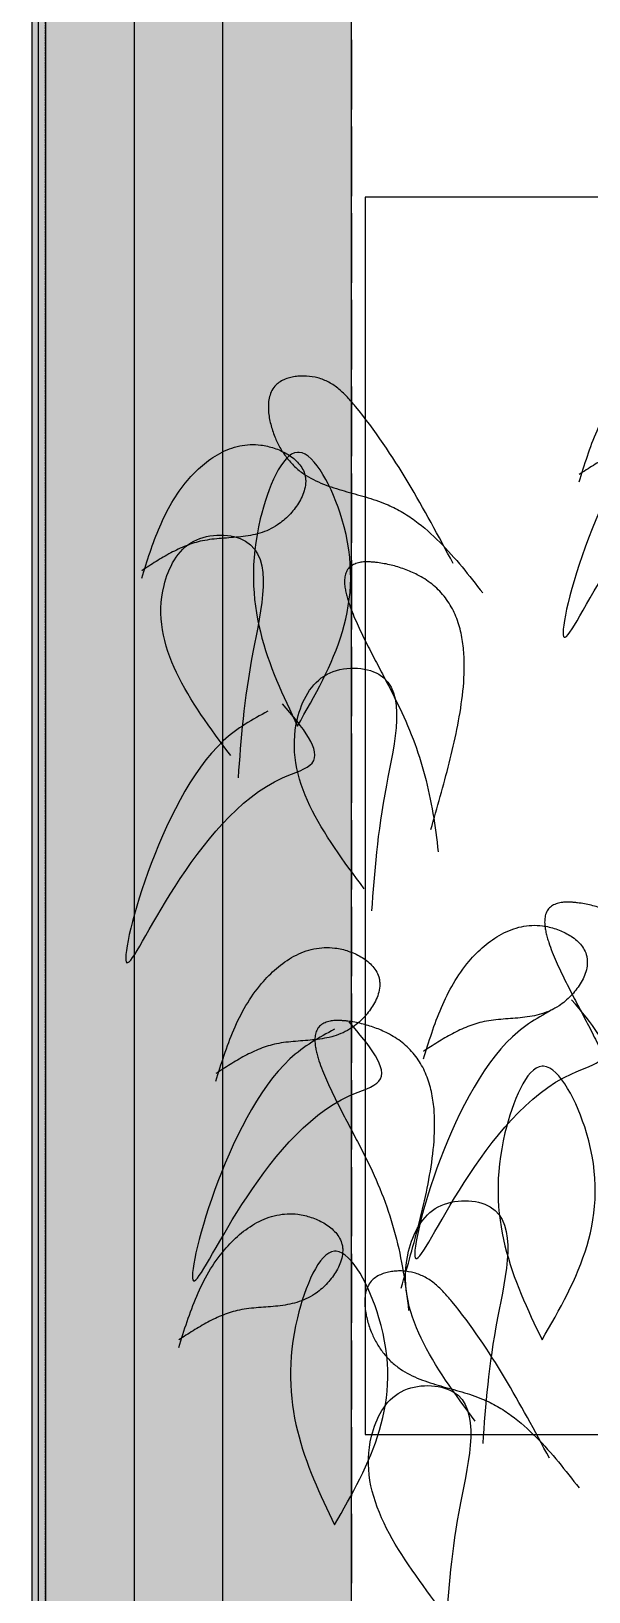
# Model space of a CAD drawing. Header units: millimetres. Extents: x 139864 to 546726, y 40253 to 3921401762.
# Drawn here: x 267684 to 268315, y 93462 to 95228 of the extents above; entities that cross this region are included whole.
import ezdxf

# ---------------------------------------------------------------- set-up
doc = ezdxf.new("R2010")
doc.units = ezdxf.units.MM
doc.linetypes.add('Démoli', pattern=[2.812, 1.875, -0.937])
for name, color, linetype, lineweight in [('AS-24_TRES-FIN', 9, 'Continuous', 9), ('AS-29_DEMOLITION', 5, 'Démoli', 13), ('AS-30_COTE-1', 1, 'Continuous', 5), ('AS-41_SANITAIRES', 9, 'Continuous', 9), ('AS-42_VEGETATION', 9, 'Continuous', 9)]:
    doc.layers.add(name, color=color, linetype=linetype, lineweight=lineweight)
doc.styles.add('Trebuchet MS_2', font='trebuc.ttf', dxfattribs={"height": 165})
doc.dimstyles.new('Cotes_linéaires', dxfattribs={"dimscale": 304.8, "dimtxt": 170.1069, "dimasz": 0.615157, "dimexe": 0.492126, "dimexo": 0.0625, "dimgap": 0.049213, "dimtad": 1, "dimdec": 0, "dimlfac": 0.1, "dimzin": 0, "dimdsep": 46, "dimtxsty": 'Trebuchet MS_2', "dimblk1": 'OBLIQUE', "dimblk2": 'OBLIQUE', "dimsah": 1, "dimcen": 0.09, "dimdle": 0.246063, "dimazin": 0, "dimtfac": 1, "dimtdec": 4, "dimtix": 1, "dimtmove": 0, "dimatfit": 3, "dimfxl": 0, "dimtvp": 1, "dimtolj": 1, "dimtzin": 0, "dimarcsym": 0})

# ---------------------------------------------------------------- blocks, each defined once
blk = doc.blocks.new('Bamboo_powder_1_ - Bamboo_powder_1_-579570-12_ Niveau 12 -  BAT BUREAUX')
at = {"layer": 'AS-42_VEGETATION', "color": 8}
for points, knots in [([(-442.2, 590.4), (-439.1, 600.2), (-433, 619.7), (-422.4, 648.6), (-408.9, 676.2), (-392.5, 699.6), (-374, 718.4), (-354.3, 732.4), (-335.5, 739.8), (-319.5, 741.8), (-306.3, 741.2), (-292.2, 737.9), (-278, 731.6), (-267.5, 723.8), (-261, 715.6), (-258.1, 709.5), (-256.9, 704.2), (-256.6, 698.4), (-258.1, 688.1), (-264.3, 674.9), (-273.3, 663.6), (-281.8, 655.6), (-289.3, 649.9), (-298.2, 644.9), (-312, 639.8), (-330.1, 636.8), (-351.9, 635.5), (-369.7, 633.7), (-383, 630.3), (-395.1, 626), (-409.6, 619.1), (-426.1, 609.3), (-436.8, 602.3), (-442.2, 598.8)], [0, 0, 0, 0, 0.114208, 0.228417, 0.342625, 0.456833, 0.546121, 0.635408, 0.724695, 0.769339, 0.813983, 0.87156, 0.929136, 0.986713, 1.015502, 1.04429, 1.06037, 1.076449, 1.108609, 1.172927, 1.237245, 1.269405, 1.301564, 1.342298, 1.383031, 1.464499, 1.545966, 1.627434, 1.663149, 1.698864, 1.770294, 1.841724, 1.913154, 1.913154, 1.913154, 1.913154]), ([(-584.7, 498.3), (-601.2, 529.1), (-634.1, 590.7), (-675.5, 652.7), (-703.9, 686.3), (-713.7, 695.8), (-724.9, 703.6), (-737.4, 708.6), (-748.4, 710.2), (-757, 710.3), (-763.5, 709.8), (-769.8, 708.4), (-776.1, 706.3), (-781.8, 703.1), (-786.9, 698.6), (-790.7, 692.4), (-793, 685.2), (-793.8, 677.8), (-793.6, 667.9), (-791.4, 655.6), (-786.8, 641.9), (-780.8, 629.2), (-773.3, 617.9), (-764.2, 607.7), (-750.7, 596.7), (-731.6, 587.4), (-707.8, 580), (-683.8, 573.7), (-662.1, 566.6), (-643.4, 557.3), (-622.5, 543.6), (-599.1, 522.6), (-574.3, 494.4), (-558.9, 474.7), (-551.2, 464.8)], [0, 0, 0, 0, 0.389406, 0.778812, 0.829321, 0.879831, 0.93034, 0.98085, 1.028865, 1.052873, 1.076881, 1.100889, 1.124897, 1.148904, 1.172912, 1.200489, 1.228066, 1.255643, 1.28322, 1.338374, 1.393528, 1.444017, 1.494505, 1.544994, 1.595482, 1.68786, 1.780238, 1.872615, 1.964993, 2.034763, 2.104532, 2.244072, 2.383611, 2.52315, 2.52315, 2.52315, 2.52315]), ([(-299.6, 699.2), (-316.8, 689.8), (-411.8, 638.2), (-515.8, 240.2), (-373, 602.7), (-226.6, 641.1), (-260.4, 681), (-282.9, 707.6)], [0, 0, 0, 0, 68.487845, 378.701333, 688.629593, 731.112627, 815.982069, 815.982069, 815.982069, 815.982069]), ([(-936.9, 481.6), (-933.8, 491.4), (-927.8, 510.9), (-917.1, 539.8), (-903.6, 567.4), (-887.2, 590.8), (-868.8, 609.6), (-849.1, 623.6), (-830.2, 631), (-814.2, 633), (-801, 632.4), (-786.9, 629.1), (-772.7, 622.8), (-762.2, 615), (-755.7, 606.8), (-752.8, 600.7), (-751.6, 595.4), (-751.3, 589.6), (-752.8, 579.3), (-759, 566.1), (-768, 554.8), (-776.5, 546.8), (-784, 541.1), (-792.9, 536.1), (-806.7, 531), (-824.8, 528), (-846.6, 526.7), (-864.4, 524.9), (-877.7, 521.5), (-889.8, 517.2), (-904.3, 510.3), (-920.8, 500.5), (-931.5, 493.5), (-936.9, 490)], [0, 0, 0, 0, 0.114208, 0.228417, 0.342625, 0.456833, 0.546121, 0.635408, 0.724695, 0.769339, 0.813983, 0.87156, 0.929136, 0.986713, 1.015502, 1.04429, 1.06037, 1.076449, 1.108609, 1.172927, 1.237245, 1.269405, 1.301564, 1.342298, 1.383031, 1.464499, 1.545966, 1.627434, 1.663149, 1.698864, 1.770294, 1.841724, 1.913154, 1.913154, 1.913154, 1.913154]), ([(-759, 623.9), (-759.6, 623.9), (-778, 624), (-837.9, 476.3), (-793.4, 382.8), (-760.8, 314.2)], [370.894655, 370.894655, 370.894655, 370.894655, 374.291112, 471.989834, 741.78931, 741.78931, 741.78931, 741.78931]), ([(-760.8, 314.2), (-721.2, 383.2), (-667, 477.5), (-740.8, 622.5), (-759, 623.9)], [0, 0, 0, 0, 271.634227, 370.894655, 370.894655, 370.894655, 370.894655]), ([(-836.3, 280.7), (-882.4, 342.8), (-941.9, 423.1), (-886.6, 533.5), (-779.9, 531.2), (-818.9, 380.7), (-824.8, 299.1), (-827.9, 255.6)], [0, 0, 0, 0, 234.323456, 302.761392, 369.283025, 511.876369, 674.239163, 674.239163, 674.239163, 674.239163]), ([(-609.9, 197), (-602.7, 222.1), (-591.9, 259.6), (-580, 310.3), (-573.5, 348.8), (-571.3, 381.4), (-573.2, 407.4), (-577, 426.6), (-583.8, 445), (-594.4, 461.7), (-608.4, 475.5), (-621.7, 483.9), (-632.3, 488.9), (-639.7, 491.8), (-647.2, 494.3), (-654.8, 496.4), (-662.5, 498), (-669, 499), (-674.2, 499.6), (-678.1, 499.9), (-682.1, 500), (-686.7, 499.9), (-691.8, 499.1), (-696.5, 497.4), (-699.9, 495.3), (-702.2, 493.5), (-704.1, 491.3), (-705.5, 488.7), (-706.5, 486), (-707.1, 483.1), (-707.4, 480.1), (-707.6, 476.2), (-707.1, 471.3), (-706.1, 465.6), (-704.6, 460), (-702.4, 452.6), (-699.1, 443.5), (-694.6, 432.8), (-688.1, 418.7), (-679.4, 401.4), (-668.7, 380.8), (-657.9, 360.3), (-644.3, 333.5), (-629.3, 299.7), (-615.9, 258.1), (-607, 215.3), (-603.3, 186.4), (-601.5, 171.9)], [0, 0, 0, 0, 0.290418, 0.435628, 0.580837, 0.726046, 0.798651, 0.871255, 0.94386, 1.016464, 1.089069, 1.161674, 1.190957, 1.22024, 1.249524, 1.278807, 1.308091, 1.337374, 1.352016, 1.366658, 1.3813, 1.395941, 1.417523, 1.439104, 1.449895, 1.460686, 1.471477, 1.482267, 1.493058, 1.503849, 1.51464, 1.52543, 1.547012, 1.568593, 1.590175, 1.611756, 1.654919, 1.698082, 1.741245, 1.827571, 1.913898, 2.000224, 2.08655, 2.248995, 2.411441, 2.573886, 2.736332, 2.736332, 2.736332, 2.736332]), ([(-685.3, 130.1), (-731.4, 192.2), (-791, 272.4), (-735.7, 382.9), (-629, 380.5), (-668, 230.1), (-673.8, 148.4), (-677, 105)], [0, 0, 0, 0, 234.323456, 302.761391, 369.283025, 511.876369, 674.239163, 674.239163, 674.239163, 674.239163]), ([(-794.3, 330.9), (-811.5, 321.6), (-906.5, 270), (-1010.5, -128), (-867.7, 234.5), (-721.4, 272.9), (-755.1, 312.8), (-777.6, 339.3)], [0, 0, 0, 0, 68.487845, 378.701333, 688.629593, 731.112627, 815.982069, 815.982069, 815.982069, 815.982069]), ([(-383.5, -187.9), (-376.3, -162.9), (-365.5, -125.4), (-353.6, -74.7), (-347.1, -36.1), (-344.9, -3.6), (-346.8, 22.4), (-350.6, 41.7), (-357.5, 60.1), (-368, 76.7), (-382, 90.5), (-395.3, 98.9), (-406, 103.9), (-413.3, 106.9), (-420.8, 109.4), (-428.4, 111.4), (-436.1, 113.1), (-442.6, 114.1), (-447.8, 114.6), (-451.8, 114.9), (-455.7, 115), (-460.3, 114.9), (-465.4, 114.1), (-470.1, 112.4), (-473.6, 110.4), (-475.8, 108.5), (-477.7, 106.3), (-479.1, 103.8), (-480.1, 101), (-480.7, 98.1), (-481.1, 95.1), (-481.2, 91.2), (-480.8, 86.3), (-479.7, 80.6), (-478.2, 75), (-476, 67.6), (-472.7, 58.5), (-468.2, 47.8), (-461.7, 33.7), (-453, 16.4), (-442.3, -4.2), (-431.5, -24.7), (-417.9, -51.5), (-402.9, -85.2), (-389.5, -126.9), (-380.6, -169.7), (-376.9, -198.6), (-375.1, -213)], [0, 0, 0, 0, 0.290418, 0.435628, 0.580837, 0.726046, 0.798651, 0.871255, 0.94386, 1.016464, 1.089069, 1.161674, 1.190957, 1.22024, 1.249524, 1.278807, 1.308091, 1.337374, 1.352016, 1.366658, 1.3813, 1.395941, 1.417523, 1.439104, 1.449895, 1.460686, 1.471477, 1.482267, 1.493058, 1.503849, 1.51464, 1.52543, 1.547012, 1.568593, 1.590175, 1.611756, 1.654919, 1.698082, 1.741245, 1.827571, 1.913898, 2.000224, 2.08655, 2.248995, 2.411441, 2.573886, 2.736332, 2.736332, 2.736332, 2.736332]), ([(-618.3, -62.4), (-615.2, -52.6), (-609.1, -33.1), (-598.5, -4.2), (-585, 23.4), (-568.6, 46.8), (-550.1, 65.7), (-530.4, 79.6), (-511.5, 87), (-495.6, 89), (-482.3, 88.5), (-468.3, 85.1), (-454.1, 78.8), (-443.6, 71.1), (-437, 62.8), (-434.2, 56.8), (-433, 51.4), (-432.7, 45.6), (-434.1, 35.3), (-440.4, 22.1), (-449.4, 10.8), (-457.8, 2.8), (-465.4, -2.9), (-474.3, -7.8), (-488.1, -13), (-506.2, -16), (-528, -17.3), (-545.8, -19.1), (-559.1, -22.5), (-571.2, -26.8), (-585.7, -33.7), (-602.2, -43.5), (-612.9, -50.5), (-618.3, -54)], [0, 0, 0, 0, 0.114208, 0.228417, 0.342625, 0.456833, 0.546121, 0.635408, 0.724695, 0.769339, 0.813983, 0.87156, 0.929136, 0.986713, 1.015502, 1.04429, 1.06037, 1.076449, 1.108609, 1.172927, 1.237245, 1.269405, 1.301564, 1.342298, 1.383031, 1.464499, 1.545966, 1.627434, 1.663149, 1.698864, 1.770294, 1.841724, 1.913154, 1.913154, 1.913154, 1.913154]), ([(-853, -87.5), (-850, -77.7), (-843.9, -58.2), (-833.3, -29.3), (-819.7, -1.7), (-803.3, 21.7), (-784.9, 40.5), (-765.2, 54.5), (-746.3, 61.9), (-730.4, 63.9), (-717.1, 63.3), (-703.1, 60), (-688.9, 53.7), (-678.4, 45.9), (-671.8, 37.7), (-668.9, 31.6), (-667.8, 26.3), (-667.5, 20.5), (-668.9, 10.2), (-675.2, -3), (-684.2, -14.3), (-692.6, -22.3), (-700.2, -28), (-709.1, -33), (-722.8, -38.1), (-740.9, -41.1), (-762.8, -42.4), (-780.6, -44.2), (-793.9, -47.6), (-806, -51.9), (-820.4, -58.8), (-837, -68.6), (-847.7, -75.6), (-853, -79.1)], [0, 0, 0, 0, 0.114208, 0.228417, 0.342625, 0.456833, 0.546121, 0.635408, 0.724695, 0.769339, 0.813983, 0.87156, 0.929136, 0.986713, 1.015502, 1.04429, 1.06037, 1.076449, 1.108609, 1.172927, 1.237245, 1.269405, 1.301564, 1.342298, 1.383031, 1.464499, 1.545966, 1.627434, 1.663149, 1.698864, 1.770294, 1.841724, 1.913154, 1.913154, 1.913154, 1.913154]), ([(-467.3, -3.8), (-484.5, -13.2), (-579.5, -64.8), (-683.5, -462.8), (-540.7, -100.3), (-394.3, -61.9), (-428.1, -22), (-450.6, 4.5)], [0, 0, 0, 0, 68.487845, 378.701333, 688.629593, 731.112626, 815.982069, 815.982069, 815.982069, 815.982069]), ([(-718.9, -28.9), (-736.1, -38.3), (-831.1, -89.9), (-935, -487.9), (-792.2, -125.4), (-645.9, -87), (-679.6, -47.1), (-702.1, -20.6)], [0, 0, 0, 0, 68.487845, 378.701333, 688.629593, 731.112626, 815.982069, 815.982069, 815.982069, 815.982069]), ([(-643.4, -321.8), (-636.2, -296.8), (-625.4, -259.3), (-613.6, -208.6), (-607, -170), (-604.9, -137.5), (-606.7, -111.5), (-610.5, -92.2), (-617.4, -73.8), (-627.9, -57.2), (-641.9, -43.4), (-655.2, -35), (-665.9, -30), (-673.2, -27.1), (-680.7, -24.6), (-688.3, -22.5), (-696, -20.8), (-702.5, -19.8), (-707.7, -19.3), (-711.7, -19), (-715.7, -18.9), (-720.2, -19), (-725.4, -19.8), (-730.1, -21.5), (-733.5, -23.6), (-735.8, -25.4), (-737.6, -27.6), (-739, -30.1), (-740, -32.9), (-740.7, -35.8), (-741, -38.8), (-741.1, -42.7), (-740.7, -47.6), (-739.6, -53.3), (-738.2, -58.9), (-735.9, -66.3), (-732.6, -75.4), (-728.1, -86.1), (-721.6, -100.2), (-713, -117.5), (-702.2, -138.1), (-691.5, -158.6), (-677.8, -185.4), (-662.9, -219.1), (-649.4, -260.8), (-640.5, -303.6), (-636.9, -332.5), (-635, -347)], [0, 0, 0, 0, 0.290418, 0.435628, 0.580837, 0.726046, 0.798651, 0.871255, 0.94386, 1.016464, 1.089069, 1.161674, 1.190957, 1.22024, 1.249524, 1.278807, 1.308091, 1.337374, 1.352016, 1.366658, 1.3813, 1.395941, 1.417523, 1.439104, 1.449895, 1.460686, 1.471477, 1.482267, 1.493058, 1.503849, 1.51464, 1.52543, 1.547012, 1.568593, 1.590175, 1.611756, 1.654919, 1.698082, 1.741245, 1.827571, 1.913898, 2.000224, 2.08655, 2.248995, 2.411441, 2.573886, 2.736332, 2.736332, 2.736332, 2.736332]), ([(-482.3, -70.8), (-482.9, -70.7), (-501.3, -70.7), (-561.1, -218.4), (-516.7, -311.8), (-484.1, -380.4)], [370.894655, 370.894655, 370.894655, 370.894655, 374.291112, 471.989834, 741.78931, 741.78931, 741.78931, 741.78931]), ([(-484.1, -380.4), (-444.5, -311.4), (-390.3, -217.1), (-464.1, -72.1), (-482.3, -70.8)], [0, 0, 0, 0, 271.634227, 370.894655, 370.894655, 370.894655, 370.894655]), ([(-559.6, -472.5), (-605.7, -410.4), (-665.2, -330.2), (-609.9, -219.7), (-503.2, -222), (-542.2, -372.5), (-548.1, -454.1), (-551.2, -497.6)], [0, 0, 0, 0, 234.323456, 302.761391, 369.283025, 511.876369, 674.239163, 674.239163, 674.239163, 674.239163]), ([(-895, -388.8), (-891.9, -379), (-885.8, -359.5), (-875.2, -330.6), (-861.7, -303), (-845.3, -279.6), (-826.8, -260.7), (-807.1, -246.8), (-788.2, -239.4), (-772.3, -237.4), (-759, -237.9), (-745, -241.3), (-730.8, -247.6), (-720.3, -255.3), (-713.8, -263.6), (-710.9, -269.6), (-709.7, -275), (-709.4, -280.8), (-710.8, -291.1), (-717.1, -304.3), (-726.1, -315.6), (-734.5, -323.6), (-742.1, -329.3), (-751, -334.2), (-764.8, -339.4), (-782.9, -342.4), (-804.7, -343.7), (-822.5, -345.5), (-835.8, -348.9), (-847.9, -353.2), (-862.4, -360.1), (-878.9, -369.9), (-889.6, -376.9), (-895, -380.4)], [0, 0, 0, 0, 0.114208, 0.228417, 0.342625, 0.456833, 0.546121, 0.635408, 0.724695, 0.769339, 0.813983, 0.87156, 0.929136, 0.986713, 1.015502, 1.04429, 1.06037, 1.076449, 1.108609, 1.172927, 1.237245, 1.269405, 1.301564, 1.342298, 1.383031, 1.464499, 1.545966, 1.627434, 1.663149, 1.698864, 1.770294, 1.841724, 1.913154, 1.913154, 1.913154, 1.913154]), ([(-717, -280), (-717.6, -280), (-736, -279.9), (-795.9, -427.6), (-751.5, -521), (-718.9, -589.7)], [370.894655, 370.894655, 370.894655, 370.894655, 374.291113, 471.989834, 741.78931, 741.78931, 741.78931, 741.78931]), ([(-718.9, -589.7), (-679.2, -520.6), (-625.1, -426.3), (-698.9, -281.3), (-717, -280)], [0, 0, 0, 0, 271.634227, 370.894655, 370.894655, 370.894655, 370.894655]), ([(-475.7, -514.3), (-492.2, -483.5), (-525.1, -422), (-566.5, -360), (-594.9, -326.4), (-604.7, -316.9), (-615.9, -309.1), (-628.4, -304.1), (-639.4, -302.4), (-648, -302.3), (-654.5, -302.9), (-660.8, -304.2), (-667.1, -306.4), (-672.8, -309.6), (-677.9, -314.1), (-681.7, -320.2), (-684, -327.5), (-684.8, -334.9), (-684.5, -344.8), (-682.4, -357), (-677.8, -370.8), (-671.8, -383.4), (-664.3, -394.8), (-655.2, -405), (-641.7, -415.9), (-622.6, -425.3), (-598.8, -432.6), (-574.8, -439), (-553.1, -446), (-534.4, -455.3), (-513.5, -469.1), (-490.1, -490), (-465.3, -518.3), (-449.9, -538), (-442.2, -547.8)], [0, 0, 0, 0, 0.389406, 0.778812, 0.829321, 0.879831, 0.93034, 0.98085, 1.028865, 1.052873, 1.076881, 1.100889, 1.124897, 1.148904, 1.172912, 1.200489, 1.228066, 1.255643, 1.28322, 1.338374, 1.393528, 1.444017, 1.494505, 1.544994, 1.595482, 1.68786, 1.780238, 1.872615, 1.964993, 2.034763, 2.104532, 2.244072, 2.383611, 2.52315, 2.52315, 2.52315, 2.52315]), ([(-601.5, -681.7), (-647.6, -619.6), (-707.2, -539.4), (-651.9, -428.9), (-545.1, -431.3), (-584.1, -581.7), (-590, -663.4), (-593.1, -706.8)], [0, 0, 0, 0, 234.323456, 302.761391, 369.283025, 511.876369, 674.239163, 674.239163, 674.239163, 674.239163])]:
    blk.add_open_spline(points, degree=3, knots=knots, dxfattribs=at)
blk = doc.blocks.new('Appareils sanitaires 1 - Appareils sanitaires 1-9524675-12_ Niveau 12 -  BAT BUREAUX')
at = {"layer": 'AS-41_SANITAIRES'}
for p, q in [((531505.8, 91704), (530105.8, 91704)), ((530105.8, 91704), (530105.8, 90304)), ((531505.8, 90304), (531505.8, 91704)), ((530105.8, 90304), (531505.8, 90304))]:
    blk.add_line(p, q, dxfattribs=at)
blk = doc.blocks.new('corniche2 - corniche-9525258-12_ Niveau 12 -  BAT BUREAUX')
at = {"layer": 'AS-41_SANITAIRES'}
for points in [[(522701.3, 72513.9), (522708.5, 72518.1), (522708.5, 98450.3), (522702.2, 98461.2), (522701.3, 72518.1)], [(522708.5, 72518.1), (523058.7, 72722.7), (523059.2, 87856.3), (523016.1, 87851.7), (523017.7, 88051.7), (523059.2, 88051.7), (523059.5, 97849.7), (522709.4, 98448.8), (522708.6, 72722.7)]]:
    blk.add_hatch(color=256, dxfattribs=at).paths.add_polyline_path(points, flags=0)
h = blk.add_hatch(color=256, dxfattribs=at)
h.paths.add_polyline_path([(523059.1, 87175.7), (523059.5, 87172.1), (523061.1, 87155.9)], flags=0)
h.paths.add_polyline_path([(523059.1, 87077.5), (523059.5, 87074.5), (523061, 87062)], flags=0)
h.paths.add_polyline_path([(523059.1, 86979.4), (523059.5, 86975.8), (523061.1, 86959.7)], flags=0)
h.paths.add_polyline_path([(523059.1, 86881.2), (523059.5, 86878.1), (523061, 86865.8)], flags=0)
h.paths.add_polyline_path([(523059.1, 86783), (523059.5, 86779.4), (523061.1, 86763.5)], flags=0)
h.paths.add_polyline_path([(523059.1, 86684.9), (523059.5, 86681.8), (523060.9, 86669.6)], flags=0)
h.paths.add_polyline_path([(523059.1, 86586.7), (523059.5, 86583), (523061.1, 86567.3)], flags=0)
h.paths.add_polyline_path([(523059.1, 86488.6), (523059.5, 86485.4), (523060.9, 86473.4)], flags=0)
h.paths.add_polyline_path([(523059.1, 86390.4), (523059.5, 86386.7), (523061.1, 86371)], flags=0)
h.paths.add_polyline_path([(523059.1, 86292.3), (523059.5, 86289.1), (523060.9, 86277.1)], flags=0)
h.paths.add_polyline_path([(523059.1, 86194.1), (523059.5, 86190.3), (523061.1, 86174.8)], flags=0)
h.paths.add_polyline_path([(523059.1, 86096), (523059.5, 86092.8), (523060.9, 86080.9)], flags=0)
h.paths.add_polyline_path([(523059.1, 85997.8), (523059.5, 85994), (523061.1, 85978.6)], flags=0)
h.paths.add_polyline_path([(523059.1, 85899.7), (523059.5, 85896.4), (523060.9, 85884.7)], flags=0)
h.paths.add_polyline_path([(523059.1, 85801.5), (523059.5, 85797.6), (523061, 85782.4)], flags=0)
h.paths.add_polyline_path([(523059.1, 85703.4), (523059.5, 85700.1), (523060.9, 85688.5)], flags=0)
h.paths.add_polyline_path([(523059.1, 85605.2), (523059.5, 85601.3), (523061, 85586.2)], flags=0)
h.paths.add_polyline_path([(523059.1, 85507.1), (523059.5, 85503.7), (523060.9, 85492.3)], flags=0)
h.paths.add_polyline_path([(523059.1, 85408.9), (523059.5, 85404.9), (523061, 85390)], flags=0)
h.paths.add_polyline_path([(523059.1, 85212.6), (523059.5, 85208.6), (523061, 85193.8)], flags=0)
h.paths.add_polyline_path([(523059.1, 85016.3), (523059.5, 85012.2), (523061, 84997.6)], flags=0)
h.paths.add_polyline_path([(523059.1, 84820), (523059.5, 84815.9), (523061, 84801.3)], flags=0)
h.paths.add_polyline_path([(523059, 84623.7), (523059.5, 84619.5), (523061, 84605.1)], flags=0)
h.paths.add_polyline_path([(523059, 84231.1), (523059.5, 84226.8), (523061, 84212.7)], flags=0)
h.paths.add_polyline_path([(523059, 84034.8), (523059.5, 84030.4), (523061, 84016.5)], flags=0)
h.paths.add_polyline_path([(523059, 83838.5), (523059.5, 83834.1), (523061, 83820.3)], flags=0)
h.paths.add_polyline_path([(523059, 83642.2), (523059.5, 83637.7), (523060.9, 83624.1)], flags=0)
h.paths.add_polyline_path([(523059, 83445.9), (523059.5, 83441.4), (523060.9, 83427.8)], flags=0)
h.paths.add_polyline_path([(523059, 83249.6), (523059.5, 83245), (523060.9, 83231.6)], flags=0)
h.paths.add_polyline_path([(523059, 83053.3), (523059.5, 83048.7), (523060.9, 83035.4)], flags=0)
h.paths.add_polyline_path([(523059, 82856.9), (523059.5, 82852.3), (523060.9, 82839.2)], flags=0)
h.paths.add_polyline_path([(523059, 82660.6), (523059.5, 82656), (523060.9, 82643)], flags=0)
h.paths.add_polyline_path([(523059, 82464.3), (523059.5, 82459.6), (523060.9, 82446.7)], flags=0)
h.paths.add_polyline_path([(523059, 82268), (523059.5, 82263.3), (523060.9, 82250.5)], flags=0)
h.paths.add_polyline_path([(523059, 82071.7), (523059.5, 82066.9), (523060.9, 82054.3)], flags=0)
h.paths.add_polyline_path([(523059, 81875.4), (523059.5, 81870.6), (523060.9, 81858.1)], flags=0)
h.paths.add_polyline_path([(523059, 81679.1), (523059.5, 81674.2), (523060.8, 81661.9)], flags=0)
h.paths.add_polyline_path([(523058.9, 81482.8), (523059.5, 81477.9), (523060.8, 81465.6)], flags=0)
h.paths.add_polyline_path([(523058.9, 81286.5), (523059.5, 81281.5), (523060.8, 81269.4)], flags=0)
h.paths.add_polyline_path([(523058.9, 81090.2), (523059.5, 81085.2), (523060.8, 81073.2)], flags=0)
h.paths.add_polyline_path([(523058.9, 80893.9), (523059.5, 80888.9), (523060.8, 80877)], flags=0)
h.paths.add_polyline_path([(523058.9, 80697.6), (523059.5, 80692.5), (523060.8, 80680.8)], flags=0)
h.paths.add_polyline_path([(523058.9, 80501.3), (523059.5, 80496.2), (523060.8, 80484.5)], flags=0)
h.paths.add_polyline_path([(523058.7, 72722.7), (523062.8, 72725.4), (523062.8, 72823.3), (523062.5, 87857), (523059.2, 87856.3), (523058.7, 72723.3)], flags=0)
h.paths.add_polyline_path([(523059.3, 91985.1), (523059.6, 91981.7), (523061.3, 91965.2)], flags=0)
h.paths.add_polyline_path([(523059.3, 91887), (523059.6, 91883.5), (523061.3, 91867.1)], flags=0)
h.paths.add_polyline_path([(523059.3, 91788.8), (523059.6, 91785.4), (523061.3, 91769)], flags=0)
h.paths.add_polyline_path([(523059.3, 91690.7), (523059.6, 91687.3), (523061.3, 91670.9)], flags=0)
h.paths.add_polyline_path([(523059.3, 91592.5), (523059.6, 91589.2), (523061.3, 91572.8)], flags=0)
h.paths.add_polyline_path([(523059.3, 91494.4), (523059.6, 91491.1), (523061.2, 91474.7)], flags=0)
h.paths.add_polyline_path([(523059.3, 91396.2), (523059.6, 91393), (523061.2, 91376.6)], flags=0)
h.paths.add_polyline_path([(523059.2, 88746.1), (523059.5, 88743.1), (523061.1, 88726.9)], flags=0)
h.paths.add_polyline_path([(523059.2, 88549.8), (523059.5, 88546.8), (523061.1, 88530.7)], flags=0)
h.paths.add_polyline_path([(523059.2, 88353.5), (523059.5, 88350.4), (523061.1, 88334.6)], flags=0)
h.paths.add_polyline_path([(523063.3, 88051.4), (523062.8, 97844), (523059.5, 97849.7), (523059.2, 88051.4), (523063.2, 88051.4)], flags=0)
for p, q in [((522702.2, 98461.2), (522701.3, 72513.9)), ((522709.4, 98448.8), (522708.5, 72518.1)), ((523063.4, 88051.4), (523063.8, 97842.4)), ((523063.6, 95218), (523063.6, 95139.2)), ((523063.6, 95139.2), (523063.6, 95144.4)), ((523063.6, 95119.9), (523063.6, 95041.2)), ((523063.6, 95041.2), (523063.6, 95046.3)), ((523063.6, 95021.8), (523063.6, 94943.1)), ((523063.6, 94943.1), (523063.6, 94948.2)), ((523063.6, 94923.7), (523063.6, 94845)), ((523063.6, 94845), (523063.6, 94850.1)), ((523063.6, 94825.6), (523063.6, 94746.9)), ((523063.6, 94746.9), (523063.6, 94752)), ((523063.6, 94727.4), (523063.6, 94648.8)), ((523063.6, 94648.8), (523063.6, 94653.9)), ((523063.6, 94629.3), (523063.6, 94550.7)), ((523063.6, 94550.7), (523063.6, 94555.7)), ((523063.6, 94531.2), (523063.6, 94452.7)), ((523063.6, 94452.7), (523063.6, 94457.6)), ((523063.6, 94433.1), (523063.5, 94354.6)), ((523063.5, 94354.6), (523063.5, 94359.5)), ((523063.5, 94335), (523063.5, 94256.5)), ((523063.5, 94256.5), (523063.5, 94261.4)), ((523063.5, 94236.9), (523063.5, 94158.4)), ((523063.5, 94158.4), (523063.5, 94163.3)), ((523063.5, 94138.8), (523063.5, 94060.3)), ((523063.5, 94060.3), (523063.5, 94065.2)), ((523063.5, 94040.6), (523063.5, 93962.2)), ((523063.5, 93962.2), (523063.5, 93967.1)), ((523063.5, 93942.5), (523063.5, 93864.1)), ((523063.5, 93864.1), (523063.5, 93868.9)), ((523063.5, 93844.4), (523063.5, 93766.1)), ((523063.5, 93766.1), (523063.5, 93770.8)), ((523063.5, 93746.3), (523063.5, 93668)), ((523063.5, 93668), (523063.5, 93672.7)), ((523063.5, 93648.2), (523063.5, 93569.9)), ((523063.5, 93569.9), (523063.5, 93574.6)), ((523063.5, 93550.1), (523063.5, 93471.8)), ((523063.5, 93471.8), (523063.5, 93476.5))]:
    blk.add_line(p, q, dxfattribs=at)
blk = doc.blocks.new('_Oblique')
at = {"color": 0, "linetype": 'ByBlock', "lineweight": -2}
blk.add_line((-0.5, -0.5), (0.5, 0.5), dxfattribs=at)
blk = doc.blocks.new('DIMBLOCK19-12_ Niveau 12 -  BAT BUREAUX')
at = {"layer": 'AS-30_COTE-1', "color": 0, "lineweight": -2, "transparency": 16777216}
for p, q in [((268016.9, 99005.1), (268118, 99184.6)), ((267979, 99090.7), (280384.7, 92101.9)), ((280291.9, 92090), (280392.9, 92269.4))]:
    blk.add_line(p, q, dxfattribs=at)
at = {"layer": 'Defpoints', "color": 0, "transparency": 16777216}
for p in [(268007.6, 98988.5), (280319.3, 92138.8), (280282.5, 92073.4)]:
    blk.add_point(p, dxfattribs=at)
at = {"layer": 'AS-30_COTE-1', "color": 0, "lineweight": -2, "transparency": 16777216, "xscale": 187.5, "yscale": 187.5, "zscale": 187.5}
for p, rotation in [((268044.4, 99053.9), 150.6051502308963), ((280319.3, 92138.8), 330.6051502308963)]:
    blk.add_blockref('_Oblique', p, dxfattribs=dict(at, rotation=rotation))
at = {"layer": 'AS-30_COTE-1', "color": 0, "transparency": 16777216, "insert": (274230.5, 95682.8), "char_height": 165, "width": 581.247, "attachment_point": 5, "rotation": 330.6052, "style": 'Trebuchet MS_2'}
blk.add_mtext('\\A1;1409', dxfattribs=at)
blk = doc.blocks.new('DIMBLOCK23-12_ Niveau 12 -  BAT BUREAUX')
at = {"layer": 'AS-30_COTE-1', "color": 0, "lineweight": -2, "transparency": 16777216}
for p, q in [((268217, 99362.7), (268317.9, 99542.3)), ((268179.1, 99448.3), (308413.3, 76840.3)), ((308320.5, 76828.2), (308421.4, 77007.8))]:
    blk.add_line(p, q, dxfattribs=at)
at = {"layer": 'Defpoints', "color": 0, "transparency": 16777216}
for p in [(268207.7, 99346.1), (308347.9, 76877), (308311.2, 76811.6)]:
    blk.add_point(p, dxfattribs=at)
at = {"layer": 'AS-30_COTE-1', "color": 0, "lineweight": -2, "transparency": 16777216, "xscale": 187.5, "yscale": 187.5, "zscale": 187.5}
for p, rotation in [((268244.5, 99411.5), 150.6679493154123), ((308347.9, 76877), 330.6679493154123)]:
    blk.add_blockref('_Oblique', p, dxfattribs=dict(at, rotation=rotation))
at = {"layer": 'AS-30_COTE-1', "color": 0, "transparency": 16777216, "insert": (288344.8, 88230.8), "char_height": 165, "width": 581.247, "attachment_point": 5, "rotation": 330.6679, "style": 'Trebuchet MS_2'}
blk.add_mtext('\\A1;4600', dxfattribs=at)

msp = doc.modelspace()

# ---------------------------------------------------------------- linework, layer by layer
at = {"layer": 'AS-24_TRES-FIN'}
for p, q in [((267700.81053, 98444.03499), (267700.81053, 72523.40702)), ((267900.81053, 98444.03499), (267900.81053, 72410.7365)), ((267800.81053, 98272.85567), (267800.81053, 72581.84833))]:
    msp.add_line(p, q, dxfattribs=at)
at = {"layer": 'AS-29_DEMOLITION'}
msp.add_line((267700.81053, 72523.40702), (267700.81053, 98439.59609), dxfattribs=at)

# ---------------------------------------------------------------- block references
at = {"layer": 'AS-41_SANITAIRES'}
for name, p in [('corniche2 - corniche-9525258-12_ Niveau 12 -  BAT BUREAUX', (-255016.84136, 0)), ('Appareils sanitaires 1 - Appareils sanitaires 1-9524675-12_ Niveau 12 -  BAT BUREAUX', (-262043.44215, 3335.82329))]:
    msp.add_blockref(name, p, dxfattribs=at)
at = {"layer": 'AS-42_VEGETATION', "color": 8}
msp.add_blockref('Bamboo_powder_1_ - Bamboo_powder_1_-579570-12_ Niveau 12 -  BAT BUREAUX', (268746.4071, 94127.2554), dxfattribs=at)

# ---------------------------------------------------------------- dimensions: what is measured, and where the dimension line sits
at = {"layer": 'AS-30_COTE-1'}
for base, p1, p2, angle, override, picture, middle in [((308347.89176, 76877.01826), (268207.7127, 99346.14124), (308311.15149, 76811.6336), 330.66794932, {"dimpost": '<>', "dimfxl": 46000.976485}, 'DIMBLOCK23-12_ Niveau 12 -  BAT BUREAUX', (288344.77837, 88230.77355)), ((280319.3237, 92138.75056), (268007.5559, 98988.53477), (280282.51179, 92073.40622), 330.60515023, {"dimpost": '<>', "dimfxl": 14088.773722}, 'DIMBLOCK19-12_ Niveau 12 -  BAT BUREAUX', (274230.54655, 95682.76299))]:
    dim = msp.add_linear_dim(base=base, p1=p1, p2=p2, angle=angle, dimstyle='Cotes_linéaires', override=override, dxfattribs=at)
    dim.commit()
    dim.dimension.update_dxf_attribs({"geometry": picture, "text_midpoint": middle})

doc.saveas('drawing.dxf')
